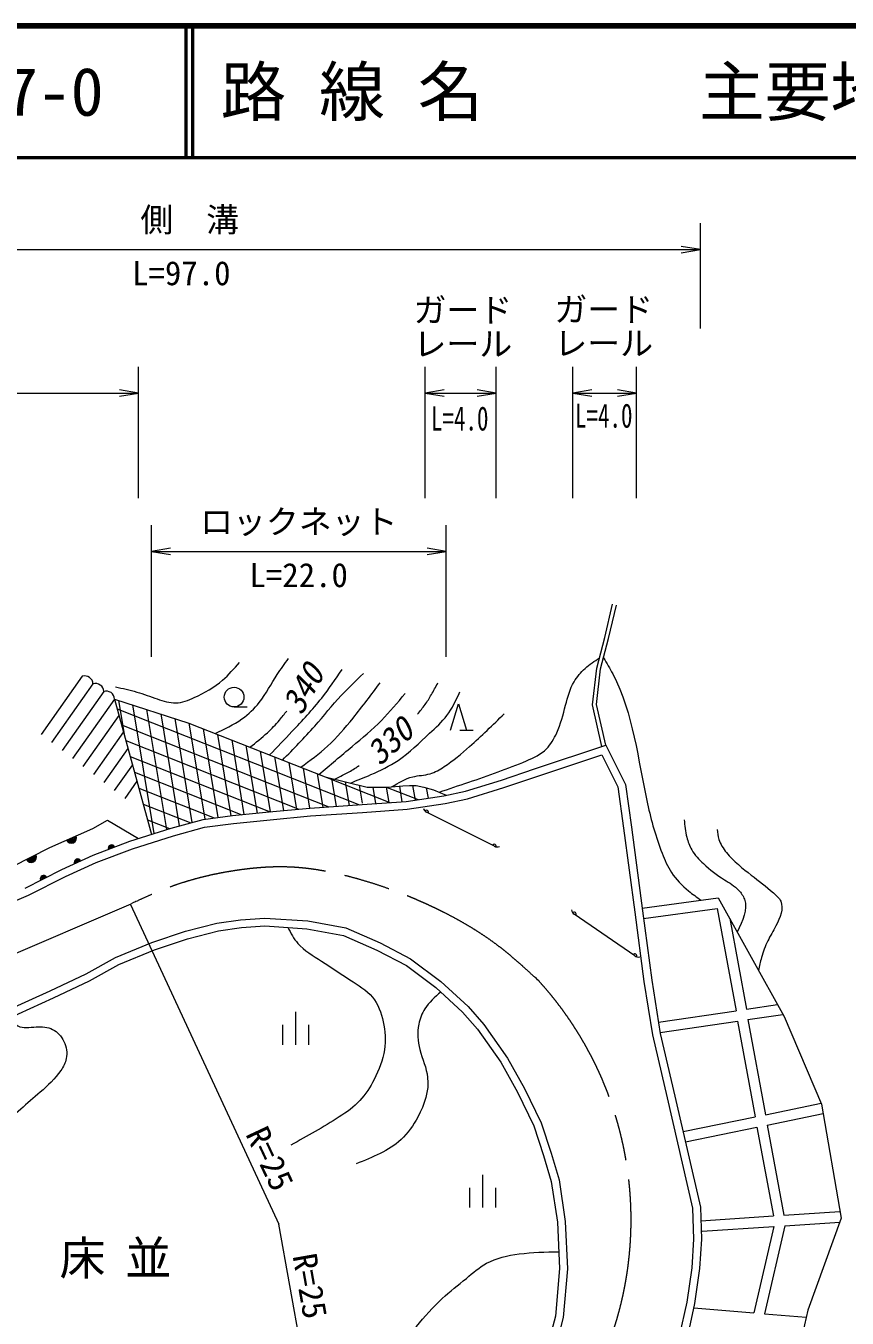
# Model space of a CAD drawing. Units: millimetres, scale not verified. Extents: x 40000 to 680000, y 20000 to 380000.
# Drawn here: x 165592 to 227998, y 281780 to 380000 of the extents above; entities that cross this region are included whole.
import ezdxf
from ezdxf.enums import TextEntityAlignment as Align

# ---------------------------------------------------------------- set-up
doc = ezdxf.new("R2010")
doc.units = ezdxf.units.MM
doc.header["$LTSCALE"] = 1000
doc.linetypes.add('CHAIN', pattern=[18.5, 12, -1.5, 3.5, -1.5])
for name, color, linetype, lineweight in [('M-BGD', 7, 'Continuous', 13), ('M-BMK', 2, 'CHAIN', 13), ('M-STR-HTXT', 7, 'Continuous', 13), ('M-STR-STR3', 7, 'Continuous', 13), ('M-TTL', 2, 'Continuous', 140), ('M-TTL-LINE', 7, 'Continuous', 50), ('M-TTL-TXT', 7, 'Continuous', 13)]:
    doc.layers.add(name, color=color, linetype=linetype, lineweight=lineweight)
doc.styles.add('ＭＳ ゴシック', font='')
doc.styles.get('ＭＳ ゴシック').set_extended_font_data('MS Gothic')

# ---------------------------------------------------------------- blocks, each defined once
blk = doc.blocks.new('open_arrow')
at = {"color": 0, "linetype": 'Continuous', "lineweight": -2}
blk.add_lwpolyline([(7.5, 1.25), (0, 0), (7.5, -1.25)], dxfattribs=at)

msp = doc.modelspace()

# ---------------------------------------------------------------- linework, layer by layer
at = {"layer": 'M-BGD'}
for p, q in [((209577, 333516), (210178, 336034)), ((209868, 333443), (210469, 335964)), ((208971, 331186), (209577, 333516)), ((209267, 331130), (209868, 333443)), ((208639, 328407), (208971, 331186)), ((208943, 328423), (209267, 331130)), ((169878, 330561), (166755, 326147)), ((170694, 329983), (167549, 325538)), ((171510, 329406), (168343, 324929)), ((172327, 328828), (169138, 324320)), ((172327, 328828), (177982, 327009)), ((172327, 328828), (175136, 318547)), ((172528, 328091), (190953, 320803)), ((172631, 328731), (173052, 326175)), ((173701, 328386), (175313, 318604)), ((181416, 328230), (182416, 328230)), ((197870, 326463), (198470, 328463)), ((198470, 328463), (199070, 326463)), ((209366, 325235), (208639, 328407)), ((209652, 325330), (208943, 328423)), ((172668, 327579), (169932, 323711)), ((174771, 328042), (176276, 318911)), ((175841, 327698), (177243, 319191)), ((176911, 327354), (178213, 319455)), ((173009, 326330), (170726, 323102)), ((172858, 326886), (188624, 320649)), ((177982, 327009), (188328, 322917)), ((177982, 327009), (179183, 319718)), ((179066, 326581), (180179, 319829)), ((180150, 326152), (181171, 319957)), ((198570, 326463), (199570, 326463)), ((173187, 325680), (186345, 320475)), ((181234, 325723), (182167, 320063)), ((182318, 325294), (183163, 320167)), ((204234, 323524), (209652, 325330)), ((209652, 325330), (211150, 322333)), ((173351, 325081), (171520, 322493)), ((173516, 324474), (184148, 320268)), ((183403, 324865), (184160, 320270)), ((184487, 324436), (185158, 320363)), ((204425, 322955), (209348, 324596)), ((209348, 324596), (210570, 322151)), ((173692, 323832), (172314, 321884)), ((173846, 323269), (181993, 320045)), ((185571, 324007), (186133, 320595)), ((186655, 323578), (187154, 320551)), ((187739, 323149), (188157, 320618)), ((201736, 322679), (204234, 323524)), ((174033, 322583), (173108, 321275)), ((188328, 322917), (191525, 322144)), ((188328, 322917), (193260, 320966)), ((188810, 322800), (189159, 320684)), ((189866, 322545), (190162, 320751)), ((190921, 322290), (191148, 320913)), ((193088, 322126), (194236, 322229)), ((193975, 322211), (194170, 321030)), ((194236, 322229), (194741, 322265)), ((194741, 322265), (195238, 322251)), ((194981, 322258), (195162, 321155)), ((195238, 322251), (195836, 322143)), ((199008, 321833), (201736, 322679)), ((201921, 322108), (204425, 322955)), ((211150, 322333), (211611, 319105)), ((174175, 322063), (179911, 319794)), ((191525, 322144), (193088, 322126)), ((191960, 322139), (192166, 320888)), ((192975, 322127), (193168, 320959)), ((193053, 322123), (195407, 321192)), ((194490, 321053), (197355, 321487)), ((195836, 322143), (196571, 321934)), ((196022, 322090), (196151, 321305)), ((196571, 321934), (197528, 321524)), ((197355, 321487), (199008, 321833)), ((197462, 320897), (199158, 321252)), ((199158, 321252), (201921, 322108)), ((210570, 322151), (211017, 319023)), ((174505, 320857), (178117, 319428)), ((181293, 319973), (184085, 320263)), ((184085, 320263), (187167, 320552)), ((187167, 320552), (191144, 320816)), ((187215, 319954), (191185, 320217)), ((191144, 320816), (194490, 321053)), ((191185, 320217), (194556, 320456)), ((194556, 320456), (197462, 320897)), ((201190, 317648), (196047, 320231)), ((170683, 318993), (171790, 319641)), ((171790, 319641), (174156, 318234)), ((174834, 319651), (176513, 318987)), ((176631, 319024), (179054, 319683)), ((179054, 319683), (181293, 319973)), ((179172, 319093), (181362, 319377)), ((181362, 319377), (184144, 319665)), ((184144, 319665), (187215, 319954)), ((167423, 317544), (170683, 318993)), ((173496, 318024), (176631, 319024)), ((173693, 317457), (176801, 318449)), ((176801, 318449), (179172, 319093)), ((211017, 319023), (211862, 312648)), ((211611, 319105), (212457, 312726)), ((164577, 316095), (167423, 317544)), ((170704, 316970), (173496, 318024)), ((170935, 316416), (173693, 317457)), ((168333, 315890), (170704, 316970)), ((168594, 315349), (170935, 316416)), ((165541, 314468), (168333, 315890)), ((165794, 313923), (168594, 315349)), ((162713, 312622), (165794, 313923)), ((212428, 312944), (218210, 313727)), ((218210, 313727), (223201, 304716)), ((211859, 309312), (207260, 312484)), ((211862, 312648), (212555, 307375)), ((212457, 312726), (213148, 307462)), ((212532, 312151), (218123, 312907)), ((218123, 312907), (219566, 305142)), ((177713, 311181), (180114, 311812)), ((180114, 311812), (181914, 312065)), ((180232, 311223), (181976, 311468)), ((181914, 312065), (183746, 312191)), ((181976, 311468), (183746, 311590)), ((183746, 312191), (187030, 311970)), ((183746, 311590), (186955, 311374)), ((186955, 311374), (189727, 310856)), ((187030, 311970), (189904, 311433)), ((189904, 311433), (192525, 310296)), ((219074, 312167), (220358, 305259)), ((175155, 310328), (177713, 311181)), ((175365, 309765), (177885, 310605)), ((177885, 310605), (180232, 311223)), ((189727, 310856), (192267, 309754)), ((172408, 309191), (175155, 310328)), ((172668, 308649), (175365, 309765)), ((192267, 309754), (194509, 308587)), ((192525, 310296), (194831, 309096)), ((170165, 307959), (172408, 309191)), ((170439, 307425), (172668, 308649)), ((194509, 308587), (196751, 306898)), ((194831, 309096), (197136, 307359)), ((167449, 306664), (170165, 307959)), ((213148, 307462), (213802, 303427)), ((163921, 305063), (167449, 306664)), ((167702, 306120), (170439, 307425)), ((196751, 306898), (198760, 305044)), ((197136, 307359), (199189, 305464)), ((212555, 307375), (213213, 303311)), ((164139, 304503), (167702, 306120)), ((220358, 305259), (222708, 305606)), ((186085, 305061), (186085, 302561)), ((198760, 305044), (199918, 303734)), ((199189, 305464), (200389, 304106)), ((213665, 304272), (219566, 305142)), ((220463, 304466), (223122, 304858)), ((223201, 304716), (226050, 298047)), ((185085, 304061), (185085, 302561)), ((187085, 302561), (187085, 304061)), ((199918, 303734), (201681, 301228)), ((200389, 304106), (202189, 301548)), ((213789, 303482), (219671, 304349)), ((219671, 304349), (220999, 297084)), ((220463, 304466), (221783, 297245)), ((213213, 303311), (214331, 298527)), ((213802, 303427), (214916, 298663)), ((202189, 301548), (203484, 299243)), ((201681, 301228), (202952, 298965)), ((202952, 298965), (204190, 296397)), ((203484, 299243), (204747, 296621)), ((214916, 298663), (216843, 290226)), ((214331, 298527), (216246, 290148)), ((221783, 297245), (226021, 298113)), ((226050, 298047), (227539, 289371)), ((215532, 295964), (220999, 297084)), ((221915, 296455), (226173, 297328)), ((204190, 296397), (204933, 294137)), ((204747, 296621), (205505, 294316)), ((215711, 295184), (221131, 296295)), ((221131, 296295), (222396, 289545)), ((221915, 296455), (223200, 289598)), ((204933, 294137), (205518, 292164)), ((205505, 294316), (206105, 292295)), ((200293, 292679), (200293, 290179)), ((205518, 292164), (205981, 289079)), ((206105, 292295), (206579, 289137)), ((199293, 291679), (199293, 290179)), ((201293, 290179), (201293, 291679)), ((216246, 290148), (216335, 287787)), ((216843, 290226), (216936, 287778)), ((223200, 289598), (227451, 289882)), ((205981, 289079), (206136, 285549)), ((206579, 289137), (206737, 285536)), ((216883, 289177), (222396, 289545)), ((223266, 288801), (221717, 282113)), ((223266, 288801), (227433, 289079)), ((227539, 289371), (225014, 282379)), ((216335, 287787), (216185, 285613)), ((216977, 288382), (222432, 288745)), ((222432, 288745), (220911, 282179)), ((216936, 287778), (216782, 285549)), ((206136, 285549), (205828, 281941)), ((206737, 285536), (206421, 281841)), ((216185, 285613), (215807, 283005)), ((216782, 285549), (216398, 282898)), ((215807, 283005), (215244, 280414)), ((216398, 282898), (215830, 280287)), ((205828, 281941), (205314, 279918)), ((216348, 282556), (220911, 282179)), ((221717, 282113), (224893, 281851)), ((225014, 282379), (223118, 274074)), ((206421, 281841), (205884, 279725))]:
    msp.add_line(p, q, dxfattribs=at)
msp.add_circle((181416, 328980), 750, dxfattribs=at)
for centre, radius, start, end in [((170069, 329966), 625, 1.59252, 107.85273), ((170886, 329389), 625, 1.59252, 107.85273), ((171702, 328811), 625, 1.59252, 107.85273), ((196272, 320678), 500, 198.33408, 243.33408), ((196047, 320231), 150, 333.33408, 153.33408), ((169053, 318269), 400, 203.96249, 23.96249), ((169053, 318269), 400, 203.96249, 23.96249), ((169053, 318269), 350, 203.96249, 23.96249), ((169053, 318269), 300, 203.96249, 23.96249), ((169053, 318269), 250, 203.96249, 23.96249), ((169053, 318269), 200, 203.96249, 23.96249), ((169053, 318269), 150, 203.96249, 23.96249), ((169053, 318269), 100, 203.96249, 23.96249), ((169053, 318269), 50, 203.96249, 23.96249), ((172100, 317497), 250, 20.67442, 200.67442), ((172100, 317497), 200, 20.67442, 200.67442), ((172100, 317497), 150, 20.67442, 200.67442), ((172100, 317497), 100, 20.67442, 200.67442), ((172100, 317497), 50, 20.67442, 200.67442), ((201190, 317648), 150, 333.33408, 153.33408), ((201414, 318095), 500, 243.33408, 288.33408), ((166000, 316820), 400, 206.98023, 26.98023), ((166000, 316820), 400, 206.98023, 26.98023), ((166000, 316820), 350, 206.98023, 26.98023), ((166000, 316820), 300, 206.98023, 26.98023), ((166000, 316820), 250, 206.98023, 26.98023), ((166000, 316820), 200, 206.98023, 26.98023), ((166000, 316820), 150, 206.98023, 26.98023), ((166000, 316820), 100, 206.98023, 26.98023), ((166000, 316820), 50, 206.98023, 26.98023), ((169519, 316430), 250, 24.4919, 204.4919), ((169519, 316430), 200, 24.4919, 204.4919), ((169519, 316430), 150, 24.4919, 204.4919), ((169519, 316430), 100, 24.4919, 204.4919), ((169519, 316430), 50, 24.4919, 204.4919), ((166937, 315179), 250, 26.99584, 206.99584), ((166937, 315179), 200, 26.99584, 206.99584), ((166937, 315179), 150, 26.99584, 206.99584), ((166937, 315179), 100, 26.99584, 206.99584), ((166937, 315179), 50, 26.99584, 206.99584), ((207544, 312895), 500, 190.40771, 235.40771), ((207260, 312484), 150, 325.40771, 145.40771), ((211859, 309312), 150, 325.40771, 145.40771), ((212143, 309724), 500, 235.40771, 280.40771)]:
    msp.add_arc(centre, radius, start, end, dxfattribs=at)
for points, knots in [([(172406, 329763), (172950, 329642), (173494, 329520), (174024, 329365), (174546, 329212), (175055, 329026), (175581, 328846), (176045, 328687), (176522, 328532), (176994, 328544), (177470, 328556), (177941, 328738), (178394, 328942), (179181, 329297), (179913, 329721), (180543, 330270), (181007, 330675), (181415, 331149), (181823, 331622)], [0, 0, 0, 0, 1, 1, 1, 2, 2, 2, 3, 3, 3, 4, 4, 4, 5, 5, 5, 6, 6, 6, 6]), ([(179970, 326223), (180678, 326549), (181385, 326875), (182016, 327325), (182509, 327676), (182956, 328104), (183332, 328580), (183853, 329242), (184237, 329999), (184696, 330705), (184964, 331119), (185259, 331515), (185553, 331912)], [0, 0, 0, 0, 1, 1, 1, 2, 2, 2, 3, 3, 3, 4, 4, 4, 4]), ([(184116, 324583), (184683, 325174), (185249, 325765), (185813, 326360), (186595, 327185), (187374, 328018), (188074, 328911), (188621, 329608), (189121, 330342), (189620, 331076)], [0, 0, 0, 0, 1, 1, 1, 2, 2, 2, 3, 3, 3, 3]), ([(196991, 321754), (198493, 322256), (199995, 322758), (201471, 323294), (202194, 323556), (202910, 323826), (203632, 324138), (204183, 324376), (204738, 324637), (205152, 325049), (205489, 325385), (205732, 325820), (205928, 326265), (206227, 326944), (206416, 327645), (206604, 328359), (206766, 328976), (206928, 329602), (207245, 330149), (207465, 330528), (207760, 330868), (208090, 331162), (208426, 331461), (208799, 331711), (209173, 331961)], [0, 0, 0, 0, 1, 1, 1, 2, 2, 2, 3, 3, 3, 4, 4, 4, 5, 5, 5, 6, 6, 6, 7, 7, 7, 8, 8, 8, 8]), ([(209485, 331971), (209726, 331565), (209967, 331159), (210185, 330744), (211758, 327736), (212091, 324215), (212832, 320870), (213116, 319590), (213459, 318337), (213936, 317119), (214134, 316611), (214356, 316110), (214653, 315657), (215002, 315124), (215455, 314657), (215949, 314250), (216252, 314001), (216571, 313774), (216890, 313548)], [0, 0, 0, 0, 1, 1, 1, 2, 2, 2, 3, 3, 3, 4, 4, 4, 5, 5, 5, 6, 6, 6, 6]), ([(185093, 324196), (185930, 325044), (186767, 325891), (187552, 326785), (188228, 327554), (188865, 328357), (189562, 329104), (190099, 329680), (190672, 330223), (191244, 330767)], [0, 0, 0, 0, 1, 1, 1, 2, 2, 2, 3, 3, 3, 3]), ([(186477, 323649), (187179, 324162), (187881, 324674), (188519, 325258), (189223, 325904), (189849, 326637), (190451, 327384), (191162, 328266), (191841, 329169), (192519, 330071)], [0, 0, 0, 0, 1, 1, 1, 2, 2, 2, 3, 3, 3, 3]), ([(195341, 327683), (195545, 327922), (195749, 328160), (195932, 328415), (196105, 328656), (196258, 328913), (196406, 329171), (196573, 329464), (196734, 329760), (196894, 330057)], [0, 0, 0, 0, 1, 1, 1, 2, 2, 2, 3, 3, 3, 3]), ([(187861, 323101), (188703, 323815), (189545, 324529), (190393, 325239), (191154, 325875), (191920, 326508), (192616, 327210), (193254, 327854), (193834, 328557), (194413, 329259)], [0, 0, 0, 0, 1, 1, 1, 2, 2, 2, 3, 3, 3, 3]), ([(190255, 322451), (190776, 322659), (191296, 322867), (191813, 323091), (192527, 323400), (193233, 323741), (193873, 324172), (194743, 324757), (195491, 325508), (196271, 326231), (196736, 326663), (197212, 327085), (197588, 327582), (197993, 328120), (198280, 328746), (198567, 329372)], [0, 0, 0, 0, 1, 1, 1, 2, 2, 2, 3, 3, 3, 4, 4, 4, 5, 5, 5, 5]), ([(182621, 325174), (183073, 325530), (183525, 325885), (183947, 326275), (184272, 326575), (184579, 326895), (184864, 327233), (185054, 327458), (185234, 327692), (185414, 327925)], [0, 0, 0, 0, 1, 1, 1, 2, 2, 2, 3, 3, 3, 3]), ([(193381, 322153), (193898, 322467), (194415, 322781), (194987, 322922), (195417, 323028), (195878, 323035), (196304, 323158), (196689, 323270), (197045, 323476), (197385, 323699), (198075, 324152), (198701, 324675), (199310, 325218), (200211, 326023), (201078, 326870), (201944, 327717)], [0, 0, 0, 0, 1, 1, 1, 2, 2, 2, 3, 3, 3, 4, 4, 4, 5, 5, 5, 5]), ([(189072, 322737), (189467, 322939), (189863, 323140), (190249, 323360), (190392, 323442), (190534, 323526), (190672, 323617), (190754, 323671), (190835, 323727), (190916, 323784)], [0, 0, 0, 0, 1, 1, 1, 2, 2, 2, 3, 3, 3, 3]), ([(215610, 319662), (215657, 319216), (215704, 318770), (215814, 318334), (215898, 318002), (216019, 317676), (216189, 317380), (216418, 316983), (216736, 316640), (217074, 316324), (217569, 315863), (218106, 315460), (218675, 315098), (219050, 314860), (219439, 314640), (219748, 314315), (219940, 314112), (220102, 313869), (220191, 313617), (220467, 312839), (220059, 311981), (219652, 311124)], [0, 0, 0, 0, 1, 1, 1, 2, 2, 2, 3, 3, 3, 4, 4, 4, 5, 5, 5, 6, 6, 6, 7, 7, 7, 7]), ([(218121, 318924), (218147, 318668), (218173, 318412), (218247, 318170), (218359, 317803), (218583, 317470), (218833, 317165), (219381, 316497), (220052, 315961), (220718, 315448), (221278, 315015), (221834, 314598), (222393, 314107), (222615, 313913), (222838, 313706), (222950, 313463), (223199, 312924), (222902, 312203), (222592, 311607), (222376, 311191), (222154, 310836), (221962, 310449), (221767, 310053), (221604, 309624), (221485, 309189), (221397, 308862), (221333, 308533), (221270, 308203)], [0, 0, 0, 0, 1, 1, 1, 2, 2, 2, 3, 3, 3, 4, 4, 4, 5, 5, 5, 6, 6, 6, 7, 7, 7, 8, 8, 8, 9, 9, 9, 9]), ([(185492, 311472), (185721, 311047), (185950, 310621), (186258, 310267), (186742, 309709), (187420, 309329), (188059, 308924), (188798, 308456), (189483, 307956), (190221, 307483), (190830, 307091), (191476, 306718), (191923, 306173), (192348, 305656), (192595, 304986), (192742, 304306), (192896, 303596), (192942, 302876), (192840, 302178), (192726, 301394), (192424, 300636), (192054, 299918), (191755, 299337), (191411, 298782), (190974, 298313), (190520, 297828), (189966, 297437), (189402, 297069), (188209, 296290), (186971, 295615), (185734, 294940)], [0, 0, 0, 0, 1, 1, 1, 2, 2, 2, 3, 3, 3, 4, 4, 4, 5, 5, 5, 6, 6, 6, 7, 7, 7, 8, 8, 8, 9, 9, 9, 10, 10, 10, 10]), ([(197112, 306565), (196671, 306174), (196229, 305783), (195914, 305295), (195686, 304942), (195524, 304538), (195441, 304122), (195315, 303488), (195373, 302826), (195535, 302193), (195720, 301473), (196039, 300788), (196122, 300075), (196238, 299070), (195887, 298007), (195384, 297068), (195036, 296416), (194614, 295824), (194098, 295347), (193169, 294487), (191931, 294000), (190694, 293512)], [0, 0, 0, 0, 1, 1, 1, 2, 2, 2, 3, 3, 3, 4, 4, 4, 5, 5, 5, 6, 6, 6, 7, 7, 7, 7]), ([(164334, 304591), (164536, 304352), (164739, 304112), (164989, 303988), (165378, 303796), (165882, 303882), (166371, 303910), (166817, 303935), (167252, 303911), (167622, 303728), (167989, 303545), (168293, 303205), (168482, 302815), (168681, 302405), (168753, 301940), (168665, 301512), (168597, 301185), (168436, 300880), (168248, 300599), (167821, 299965), (167255, 299457), (166683, 298957), (165693, 298090), (164690, 297247), (163764, 296323), (163163, 295724), (162595, 295090), (162095, 294394), (161745, 293907), (161429, 293389), (161235, 292830), (161100, 292444), (161024, 292037), (160948, 291631)], [0, 0, 0, 0, 1, 1, 1, 2, 2, 2, 3, 3, 3, 4, 4, 4, 5, 5, 5, 6, 6, 6, 7, 7, 7, 8, 8, 8, 9, 9, 9, 10, 10, 10, 11, 11, 11, 11]), ([(191458, 275284), (191587, 275524), (191716, 275764), (191846, 276004), (192509, 277236), (193176, 278478), (194007, 279599), (194403, 280133), (194836, 280640), (195269, 281148), (195894, 281881), (196519, 282617), (197221, 283268), (197806, 283810), (198444, 284293), (199066, 284805), (199563, 285215), (200050, 285643), (200605, 285949), (201348, 286357), (202213, 286546), (203072, 286656), (204080, 286786), (205080, 286809), (206080, 286831)], [0, 0, 0, 0, 1, 1, 1, 2, 2, 2, 3, 3, 3, 4, 4, 4, 5, 5, 5, 6, 6, 6, 7, 7, 7, 8, 8, 8, 8])]:
    msp.add_open_spline(points, degree=3, knots=knots, dxfattribs=at)
at = {"layer": 'M-BMK'}
msp.add_line((163291, 308845), (173596, 313278), dxfattribs=at)
msp.add_arc((184581, 289259), 27000, 341.02393, 42.22783, dxfattribs=at)
msp.add_open_spline([(204574, 307405), (203549, 308350), (202523, 309294), (201414, 310131), (200138, 311093), (198751, 311913), (197319, 312635), (195261, 313673), (193110, 314509), (190889, 315140), (189239, 315608), (187550, 315963), (185846, 316053), (184370, 316132), (182882, 316011), (181413, 315783), (179738, 315522), (178086, 315120), (176506, 314530), (175517, 314162), (174556, 313720), (173596, 313278)], degree=3, knots=[0, 0, 0, 0, 1, 1, 1, 2, 2, 2, 3, 3, 3, 4, 4, 4, 5, 5, 5, 6, 6, 6, 7, 7, 7, 7], dxfattribs=at)
at = {"layer": 'M-STR-HTXT'}
for p in [(173538, 313216), (189553, 262736)]:
    msp.add_line(p, (184803, 288933), dxfattribs=at)
at = {"layer": 'M-STR-STR3'}
for p, q in [((216843, 356998), (216843, 364998)), ((139239, 362998), (216843, 362998)), ((174156, 344092), (174156, 354092)), ((195925, 344092), (195925, 354092)), ((201332, 344092), (201332, 354092)), ((207151, 344092), (207151, 354092)), ((211994, 344092), (211994, 354092)), ((139239, 352092), (174156, 352092)), ((195925, 352092), (201332, 352092)), ((207151, 352092), (211994, 352092)), ((175136, 332052), (175136, 342052)), ((197528, 332052), (197528, 342052)), ((175136, 340052), (197528, 340052))]:
    msp.add_line(p, q, dxfattribs=at)
at = {"layer": 'M-TTL'}
msp.add_line((680000, 380000), (40000, 380000), dxfattribs=at)
at = {"layer": 'M-TTL-LINE'}
for p, q in [((177750, 380000), (177750, 370000)), ((178250, 380000), (178250, 370000)), ((40000, 370000), (680000, 370000))]:
    msp.add_line(p, q, dxfattribs=at)

# ---------------------------------------------------------------- block references
at = {"layer": 'M-STR-STR3', "xscale": 193, "yscale": 193, "rotation": 180}
for p in [(216843, 362998), (174156, 352092), (201332, 352092), (211994, 352092), (197528, 340052)]:
    msp.add_blockref('open_arrow', p, dxfattribs=at)
at = {"layer": 'M-STR-STR3', "xscale": 193, "yscale": 193}
for p in [(195925, 352092), (207151, 352092), (175136, 340052)]:
    msp.add_blockref('open_arrow', p, dxfattribs=at)

# ---------------------------------------------------------------- texts
at = {"layer": 'M-BGD', "style": 'ＭＳ ゴシック', "oblique": 15}
for s, rotation, p in [('340', 60.876, (185736, 327956)), ('330', 42.51, (191854, 324355))]:
    msp.add_text(s, height=1833, rotation=rotation, dxfattribs=at).set_placement(p, align=Align.MIDDLE_LEFT)
at = {"layer": 'M-STR-HTXT', "style": 'ＭＳ ゴシック'}
for rotation, p in [(295.133, (183078, 296167)), (280.039, (186757, 286682))]:
    msp.add_text('R=25', height=1833, rotation=rotation, dxfattribs=at).set_placement(p, align=Align.MIDDLE_LEFT)
at = {"layer": 'M-STR-STR3', "style": 'ＭＳ ゴシック'}
for s, p in [('側\u3000溝', (174291, 363795)), ('L=97.0', (173666, 359736)), ('ガード', (195050, 356933)), ('ガード', (205754, 356983)), ('レール', (195050, 354358)), ('レール', (205754, 354408)), ('ロックネット', (178832, 340848)), ('L=22.0', (182582, 336790))]:
    msp.add_text(s, height=1833, dxfattribs=at).set_placement(p, align=Align.BOTTOM_LEFT)
at = {"layer": 'M-STR-STR3', "style": 'ＭＳ ゴシック', "width": 0.7}
for p in [(196379, 348694), (207322, 348913)]:
    msp.add_text('L=4.0', height=1833, dxfattribs=at).set_placement(p, align=Align.BOTTOM_LEFT)
at = {"layer": 'M-TTL', "color": 7, "insert": (168144, 286213), "char_height": 2566, "attachment_point": 4, "style": 'ＭＳ ゴシック'}
msp.add_mtext('\\T1.43;床並', dxfattribs=at)
at = {"layer": 'M-TTL-TXT', "style": 'ＭＳ ゴシック'}
for s, p in [('路 線 名', (180380, 375000)), ('主要地方道益田阿武線', (216734, 375000)), ('37-0', (161521, 375000))]:
    msp.add_text(s, height=3666, dxfattribs=at).set_placement(p, align=Align.MIDDLE_LEFT)

doc.saveas('drawing.dxf')
